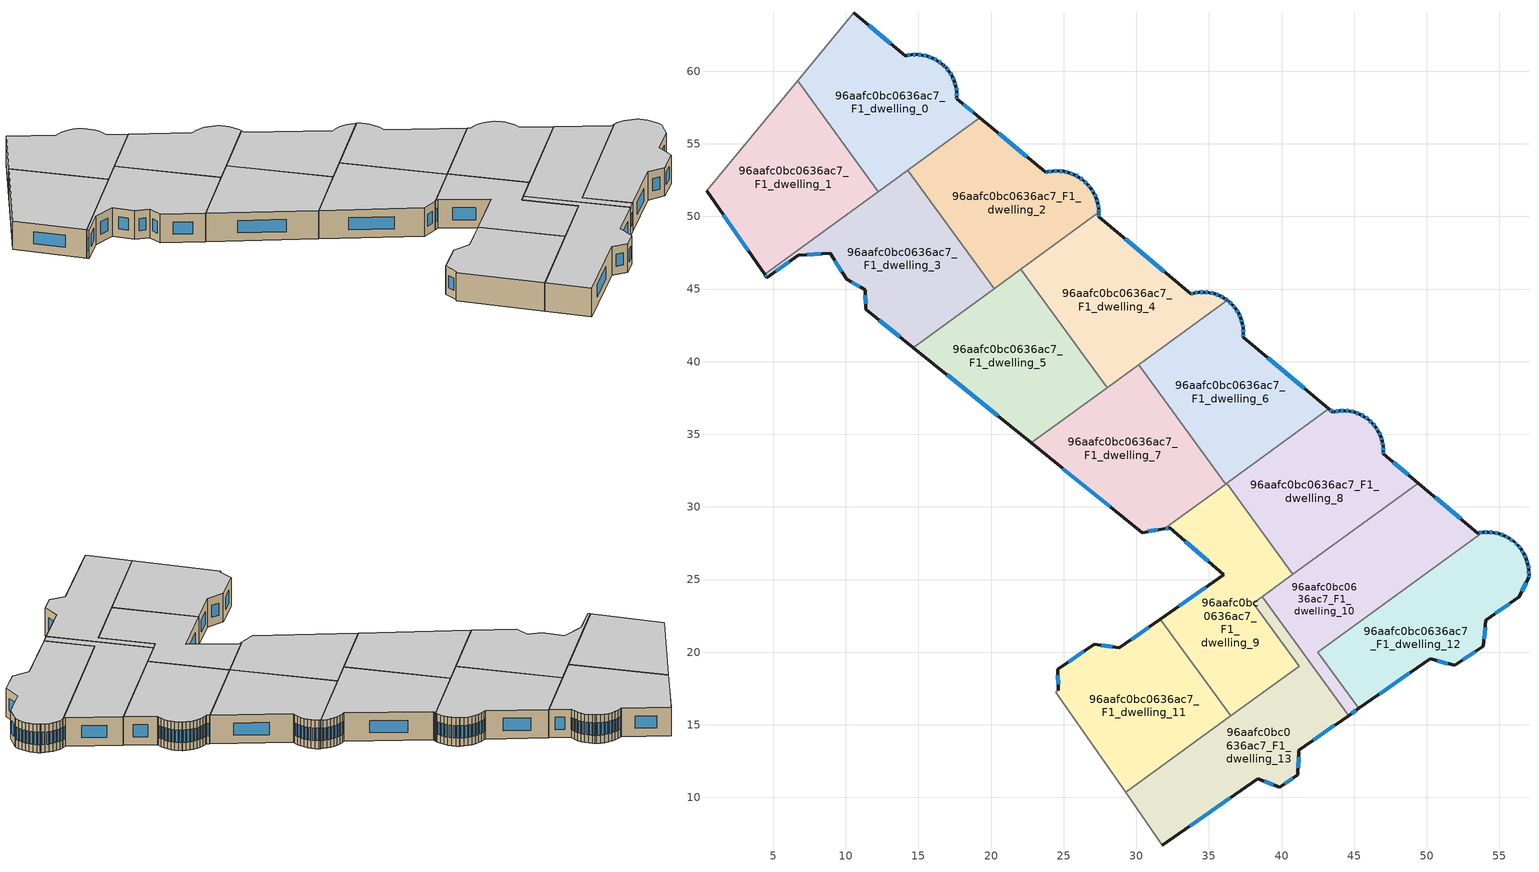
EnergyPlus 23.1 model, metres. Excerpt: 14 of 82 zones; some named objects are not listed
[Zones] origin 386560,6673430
96aafc0bc0636ac7_F1_dwelling_0
 floor to 96aafc0bc0636ac7_F0_dwelling_0 (EU_floor_Construction): 16.61,60.51 16.63,60.49 16.76,60.37 16.88,60.26 17.12,59.97 17.32,59.65 17.47,59.32 17.58,58.96 17.64,58.59 17.66,58.22 17.65,58.11 19.23,56.8 12.24,51.71 6.69,59.33 10.57,64.02 14.11,61.07 14.16,61.08 14.52,61.14 14.9,61.15 15.27,61.12 15.63,61.03 15.98,60.9 16.31,60.73 z3
 wall outside (EU_wall_Construction): 19.23,56.8 17.65,58.11 17.66,58.22 17.64,58.59 17.58,58.96 17.47,59.32 17.32,59.65 17.12,59.97 16.88,60.26 16.76,60.37 16.63,60.49 16.61,60.51 16.31,60.73 15.98,60.9 15.63,61.03 15.27,61.12 14.9,61.15 14.52,61.14 14.16,61.08 14.11,61.07 10.57,64.02 z3:6
 wall adiabatic (EU_wall_Construction): 10.57,64.02 6.69,59.33 z3:6
 wall to 96aafc0bc0636ac7_F1_dwelling_2 (EU_wall_Construction): 14.28,53.19 19.23,56.8 z3:6
 wall to 96aafc0bc0636ac7_F1_dwelling_1 (EU_wall_Construction): 6.69,59.33 12.24,51.71 z3:6
 wall to 96aafc0bc0636ac7_F1_dwelling_3 (EU_wall_Construction): 12.24,51.71 14.28,53.19 z3:6
 window (EU_Window_Construction): 17.43,59.41 17.36,59.56 / 17.55,59.06 17.5,59.21 / 17.63,58.7 17.6,58.85 / 17.65,58.33 17.65,58.48 / 17.65,58.14 17.65,58.19 / 18.78,57.17 18.1,57.73 / 13.09,61.91 11.58,63.17 / 14.42,61.12 14.26,61.09 / 14.79,61.15 14.63,61.14 / 15.16,61.13 15,61.14 / 15.53,61.06 15.37,61.09 / 15.88,60.94 15.73,60.99 / 16.21,60.78 16.07,60.85 / 16.52,60.57 16.39,60.67 / 16.73,60.41 16.67,60.46 / 16.85,60.29 16.8,60.34 / 17.05,60.05 16.95,60.17 / 17.26,59.74 17.18,59.88 z3.86:5.14
 ceiling to 96aafc0bc0636ac7_F2_dwelling_0 (EU_floor_Construction): 19.23,56.8 17.65,58.11 17.66,58.22 17.64,58.59 17.58,58.96 17.47,59.32 17.32,59.65 17.12,59.97 16.88,60.26 16.76,60.37 16.63,60.49 16.61,60.51 16.31,60.73 15.98,60.9 15.63,61.03 15.27,61.12 14.9,61.15 14.52,61.14 14.16,61.08 14.11,61.07 10.57,64.02 6.69,59.33 12.24,51.71 z6
96aafc0bc0636ac7_F1_dwelling_1
 floor to 96aafc0bc0636ac7_F0_dwelling_1 (EU_floor_Construction): 6.69,59.33 12.24,51.71 4.42,46.01 0.41,51.76 z3
 wall outside (EU_wall_Construction): 0.41,51.76 4.42,46.01 z3:6
 wall adiabatic (EU_wall_Construction): 6.69,59.33 0.41,51.76 z3:6
 wall to 96aafc0bc0636ac7_F1_dwelling_3 (EU_wall_Construction): 4.42,46.01 12.24,51.71 z3:6
 window (EU_Window_Construction): 1.56,50.12 3.27,47.65 z3.86:5.14
 ceiling to 96aafc0bc0636ac7_F2_dwelling_1 (EU_floor_Construction): 12.24,51.71 6.69,59.33 0.41,51.76 4.42,46.01 z6
96aafc0bc0636ac7_F1_dwelling_10
 floor to 96aafc0bc0636ac7_F0_dwelling_10 (EU_floor_Construction): 53.87,28.26 42.51,19.99 45.32,16.13 44.62,15.64 38.67,23.82 49.4,31.64 53.52,28.21 z3
 wall outside (EU_wall_Construction): 53.87,28.26 53.52,28.21 49.4,31.64 / 44.62,15.64 45.32,16.13 z3:6
 wall to 96aafc0bc0636ac7_F1_dwelling_12 (EU_wall_Construction): 45.32,16.13 42.51,19.99 53.87,28.26 z3:6
 wall to 96aafc0bc0636ac7_F1_dwelling_13 (EU_wall_Construction): 38.67,23.82 44.62,15.64 z3:6
 wall to 96aafc0bc0636ac7_F1_dwelling_8 (EU_wall_Construction): 49.4,31.64 40.78,25.35 z3:6
 wall to 96aafc0bc0636ac7_F1_dwelling_9 (EU_wall_Construction): 40.78,25.35 38.67,23.82 z3:6
 window (EU_Window_Construction): 53.77,28.25 53.62,28.22 / 44.82,15.78 45.12,15.99 / 52.34,29.19 50.58,30.66 z3.86:5.14
 ceiling to 96aafc0bc0636ac7_F2_dwelling_10 (EU_floor_Construction): 45.32,16.13 42.51,19.99 53.87,28.26 53.52,28.21 49.4,31.64 38.67,23.82 44.62,15.64 z6
96aafc0bc0636ac7_F1_dwelling_11
 floor to 96aafc0bc0636ac7_F0_dwelling_11 (EU_floor_Construction): 31.66,22.28 36.51,15.62 29.26,10.34 24.44,17.26 24.63,17.37 24.58,18.83 27.09,20.54 28.84,20.3 z3
 wall outside (EU_wall_Construction): 31.66,22.28 28.84,20.3 27.09,20.54 24.58,18.83 24.63,17.37 z3:6
 wall adiabatic (EU_wall_Construction): 24.63,17.37 24.44,17.26 29.26,10.34 z3:6
 wall to 96aafc0bc0636ac7_F1_dwelling_9 (EU_wall_Construction): 36.51,15.62 31.66,22.28 z3:6
 wall to 96aafc0bc0636ac7_F1_dwelling_13 (EU_wall_Construction): 29.26,10.34 36.51,15.62 z3:6
 window (EU_Window_Construction): 24.6,18.42 24.61,17.79 / 26.38,20.05 25.3,19.32 / 28.34,20.37 27.59,20.47 / 30.86,21.72 29.65,20.87 z3.86:5.14
 ceiling to 96aafc0bc0636ac7_F2_dwelling_11 (EU_floor_Construction): 36.51,15.62 31.66,22.28 28.84,20.3 27.09,20.54 24.58,18.83 24.63,17.37 24.44,17.26 29.26,10.34 z6
96aafc0bc0636ac7_F1_dwelling_12
 floor to 96aafc0bc0636ac7_F0_dwelling_12 (EU_floor_Construction): 56.26,27.37 56.5,27.08 56.7,26.76 56.85,26.42 56.96,26.05 57.03,25.68 57.04,25.31 57.03,25.17 56.37,23.8 54.08,22.21 53.89,20.41 51.92,19.09 50.25,19.55 45.32,16.13 42.51,19.99 53.87,28.26 54.24,28.28 54.62,28.24 54.99,28.16 55.34,28.02 55.67,27.85 55.98,27.63 56.04,27.58 z3
 wall outside (EU_wall_Construction): 45.32,16.13 50.25,19.55 51.92,19.09 53.89,20.41 54.08,22.21 56.37,23.8 57.03,25.17 57.04,25.31 57.03,25.68 56.96,26.05 56.85,26.42 56.7,26.76 56.5,27.08 56.26,27.37 56.04,27.58 55.98,27.63 55.67,27.85 55.34,28.02 54.99,28.16 54.62,28.24 54.24,28.28 53.87,28.26 z3:6
 window (EU_Window_Construction): 57.04,25.41 57.03,25.58 / 57.03,25.21 57.04,25.27 / 56.56,24.19 56.84,24.78 / 54.73,22.66 55.71,23.35 / 53.95,20.93 54.02,21.7 / 52.48,19.47 53.33,20.03 / 50.73,19.42 51.44,19.22 / 46.73,17.11 48.84,18.57 / 54.14,28.27 53.98,28.27 / 54.51,28.25 54.35,28.26 / 54.88,28.18 54.73,28.22 / 55.24,28.06 55.09,28.12 / 55.58,27.9 55.44,27.97 / 55.89,27.69 55.76,27.78 / 56.2,27.43 56.1,27.52 / 56.43,27.16 56.33,27.29 / 56.64,26.85 56.56,26.98 / 56.81,26.51 56.74,26.66 / 56.93,26.16 56.89,26.31 / 57.01,25.79 56.98,25.95 z3.86:5.14
 ceiling to 96aafc0bc0636ac7_F2_dwelling_12 (EU_floor_Construction): 53.89,20.41 54.08,22.21 56.37,23.8 57.03,25.17 57.04,25.31 57.03,25.68 56.96,26.05 56.85,26.42 56.7,26.76 56.5,27.08 56.26,27.37 56.04,27.58 55.98,27.63 55.67,27.85 55.34,28.02 54.99,28.16 54.62,28.24 54.24,28.28 53.87,28.26 42.51,19.99 45.32,16.13 50.25,19.55 51.92,19.09 z6
96aafc0bc0636ac7_F1_dwelling_13
 floor to 96aafc0bc0636ac7_F0_dwelling_13 (EU_floor_Construction): 41.21,19.04 38.05,23.37 38.67,23.82 44.62,15.64 41.19,13.26 41.12,11.57 39.86,10.71 38.37,11.29 31.78,6.72 29.26,10.34 z3
 wall outside (EU_wall_Construction): 31.78,6.72 38.37,11.29 39.86,10.71 41.12,11.57 41.19,13.26 44.62,15.64 z3:6
 wall adiabatic (EU_wall_Construction): 29.26,10.34 31.78,6.72 z3:6
 wall to 96aafc0bc0636ac7_F1_dwelling_9 (EU_wall_Construction): 38.67,23.82 38.05,23.37 41.21,19.04 36.51,15.62 z3:6
 window (EU_Window_Construction): 38.8,11.13 39.44,10.88 / 33.67,8.03 36.49,9.99 / 42.17,13.94 43.64,14.96 / 41.14,12.05 41.17,12.78 / 40.22,10.96 40.76,11.32 z3.86:5.14
 ceiling to 96aafc0bc0636ac7_F2_dwelling_13 (EU_floor_Construction): 41.12,11.57 41.19,13.26 44.62,15.64 38.67,23.82 38.05,23.37 41.21,19.04 29.26,10.34 31.78,6.72 38.37,11.29 39.86,10.71 z6
96aafc0bc0636ac7_F1_dwelling_2
 floor to 96aafc0bc0636ac7_F0_dwelling_2 (EU_floor_Construction): 25.72,52.89 26.06,52.71 26.36,52.49 26.4,52.46 26.64,52.23 26.88,51.94 27.08,51.62 27.24,51.27 27.35,50.91 27.41,50.53 27.42,50.28 20.22,45.03 14.28,53.19 19.23,56.8 23.77,53.04 23.87,53.06 24.24,53.13 24.62,53.14 25,53.1 25.37,53.02 z3
 wall outside (EU_wall_Construction): 27.42,50.28 27.41,50.53 27.35,50.91 27.24,51.27 27.08,51.62 26.88,51.94 26.64,52.23 26.4,52.46 26.36,52.49 26.06,52.71 25.72,52.89 25.37,53.02 25,53.1 24.62,53.14 24.24,53.13 23.87,53.06 23.77,53.04 19.23,56.8 z3:6
 wall to 96aafc0bc0636ac7_F1_dwelling_3 (EU_wall_Construction): 14.28,53.19 20.22,45.03 z3:6
 wall to 96aafc0bc0636ac7_F1_dwelling_4 (EU_wall_Construction): 22.06,46.37 27.42,50.28 z3:6
 wall to 96aafc0bc0636ac7_F1_dwelling_5 (EU_wall_Construction): 20.22,45.03 22.06,46.37 z3:6
 window (EU_Window_Construction): 23.84,53.06 23.8,53.05 / 24.13,53.11 23.97,53.08 / 24.51,53.14 24.35,53.13 / 24.89,53.11 24.73,53.13 / 25.26,53.04 25.1,53.08 / 25.62,52.92 25.47,52.98 / 25.96,52.76 25.82,52.84 / 26.28,52.55 26.14,52.65 / 26.57,52.3 26.47,52.4 / 26.81,52.02 26.71,52.15 / 27.03,51.71 26.94,51.85 / 27.2,51.37 27.13,51.52 / 27.32,51.01 27.27,51.17 / 27.4,50.64 27.37,50.8 / 27.42,50.35 27.42,50.46 / 22.47,54.11 20.53,55.72 z3.86:5.14
 ceiling to 96aafc0bc0636ac7_F2_dwelling_2 (EU_floor_Construction): 27.42,50.28 27.41,50.53 27.35,50.91 27.24,51.27 27.08,51.62 26.88,51.94 26.64,52.23 26.4,52.46 26.36,52.49 26.06,52.71 25.72,52.89 25.37,53.02 25,53.1 24.62,53.14 24.24,53.13 23.87,53.06 23.77,53.04 19.23,56.8 14.28,53.19 20.22,45.03 z6
96aafc0bc0636ac7_F1_dwelling_3
 floor to 96aafc0bc0636ac7_F0_dwelling_3 (EU_floor_Construction): 14.28,53.19 20.22,45.03 14.65,40.97 11.39,43.62 11.33,44.97 10.07,45.67 8.92,47.47 6.73,47.32 4.57,45.79 4.42,46.01 z3
 wall outside (EU_wall_Construction): 4.42,46.01 4.57,45.79 6.73,47.32 8.92,47.47 10.07,45.67 11.33,44.97 11.39,43.62 14.65,40.97 z3:6
 wall to 96aafc0bc0636ac7_F1_dwelling_5 (EU_wall_Construction): 14.65,40.97 20.22,45.03 z3:6
 window (EU_Window_Construction): 5.19,46.23 6.11,46.88 / 4.46,45.95 4.52,45.86 / 12.32,42.86 13.72,41.73 / 11.35,44.58 11.37,44 / 10.43,45.47 10.97,45.17 / 9.25,46.96 9.74,46.18 / 7.36,47.36 8.29,47.43 z3.86:5.14
 ceiling to 96aafc0bc0636ac7_F2_dwelling_3 (EU_floor_Construction): 20.22,45.03 14.28,53.19 4.42,46.01 4.57,45.79 6.73,47.32 8.92,47.47 10.07,45.67 11.33,44.97 11.39,43.62 14.65,40.97 z6
96aafc0bc0636ac7_F1_dwelling_4
 floor to 96aafc0bc0636ac7_F0_dwelling_4 (EU_floor_Construction): 35.04,44.76 35.39,44.68 35.74,44.55 36.06,44.38 36.26,44.23 28,38.22 22.06,46.37 27.42,50.28 27.43,50.15 27.42,49.98 33.74,44.67 33.95,44.72 34.31,44.78 34.68,44.8 z3
 wall outside (EU_wall_Construction): 36.26,44.23 36.06,44.38 35.74,44.55 35.39,44.68 35.04,44.76 34.68,44.8 34.31,44.78 33.95,44.72 33.74,44.67 27.42,49.98 27.43,50.15 27.42,50.28 z3:6
 wall to 96aafc0bc0636ac7_F1_dwelling_6 (EU_wall_Construction): 30.17,39.8 36.26,44.23 z3:6
 wall to 96aafc0bc0636ac7_F1_dwelling_5 (EU_wall_Construction): 22.06,46.37 28,38.22 z3:6
 wall to 96aafc0bc0636ac7_F1_dwelling_7 (EU_wall_Construction): 28,38.22 30.17,39.8 z3:6
 window (EU_Window_Construction): 31.94,46.18 29.23,48.46 / 33.89,44.71 33.8,44.68 / 34.21,44.77 34.05,44.74 / 34.57,44.79 34.42,44.79 / 34.94,44.77 34.78,44.79 / 35.29,44.7 35.14,44.74 / 35.64,44.59 35.49,44.64 / 35.97,44.43 35.83,44.5 / 36.21,44.28 36.12,44.34 / 27.43,50.19 27.43,50.24 / 27.42,50.03 27.43,50.1 z3.86:5.14
 ceiling to 96aafc0bc0636ac7_F2_dwelling_4 (EU_floor_Construction): 36.26,44.23 36.06,44.38 35.74,44.55 35.39,44.68 35.04,44.76 34.68,44.8 34.31,44.78 33.95,44.72 33.74,44.67 27.42,49.98 27.43,50.15 27.42,50.28 22.06,46.37 28,38.22 z6
96aafc0bc0636ac7_F1_dwelling_5
 floor to 96aafc0bc0636ac7_F0_dwelling_5 (EU_floor_Construction): 22.06,46.37 28,38.22 22.77,34.41 14.65,40.97 z3
 wall outside (EU_wall_Construction): 14.65,40.97 22.77,34.41 z3:6
 wall to 96aafc0bc0636ac7_F1_dwelling_7 (EU_wall_Construction): 22.77,34.41 28,38.22 z3:6
 window (EU_Window_Construction): 16.97,39.1 20.45,36.28 z3.86:5.14
 ceiling to 96aafc0bc0636ac7_F2_dwelling_5 (EU_floor_Construction): 28,38.22 22.06,46.37 14.65,40.97 22.77,34.41 z6
96aafc0bc0636ac7_F1_dwelling_6
 floor to 96aafc0bc0636ac7_F0_dwelling_6 (EU_floor_Construction): 37.31,42.65 37.37,42.29 37.38,41.92 37.36,41.68 43.27,36.75 36.16,31.58 30.17,39.8 36.26,44.23 36.36,44.17 36.37,44.16 36.62,43.92 36.85,43.64 37.05,43.33 37.2,43 z3
 wall outside (EU_wall_Construction): 43.27,36.75 37.36,41.68 37.38,41.92 37.37,42.29 37.31,42.65 37.2,43 37.05,43.33 36.85,43.64 36.62,43.92 36.37,44.16 36.36,44.17 36.26,44.23 z3:6
 wall to 96aafc0bc0636ac7_F1_dwelling_7 (EU_wall_Construction): 30.17,39.8 36.16,31.58 z3:6
 wall to 96aafc0bc0636ac7_F1_dwelling_8 (EU_wall_Construction): 36.21,31.62 43.27,36.75 z3:6
 wall to 96aafc0bc0636ac7_F1_dwelling_9 (EU_wall_Construction): 36.16,31.58 36.21,31.62 z3:6
 window (EU_Window_Construction): 36.55,43.99 36.44,44.09 / 36.79,43.72 36.69,43.84 / 36.99,43.42 36.91,43.55 / 37.16,43.09 37.09,43.23 / 37.28,42.75 37.23,42.9 / 37.35,42.39 37.32,42.54 / 37.38,42.03 37.37,42.18 / 37.37,41.75 37.37,41.85 / 41.58,38.16 39.05,40.27 / 36.33,44.19 36.29,44.21 z3.86:5.14
 ceiling to 96aafc0bc0636ac7_F2_dwelling_6 (EU_floor_Construction): 43.27,36.75 37.36,41.68 37.38,41.92 37.37,42.29 37.31,42.65 37.2,43 37.05,43.33 36.85,43.64 36.62,43.92 36.37,44.16 36.36,44.17 36.26,44.23 30.17,39.8 36.16,31.58 z6
96aafc0bc0636ac7_F1_dwelling_7
 floor to 96aafc0bc0636ac7_F0_dwelling_7 (EU_floor_Construction): 30.17,39.8 36.16,31.58 31.93,28.5 30.4,28.24 22.77,34.41 z3
 wall outside (EU_wall_Construction): 22.77,34.41 30.4,28.24 31.93,28.5 z3:6
 wall to 96aafc0bc0636ac7_F1_dwelling_9 (EU_wall_Construction): 31.93,28.5 36.16,31.58 z3:6
 window (EU_Window_Construction): 24.95,32.64 28.22,30 / 30.84,28.31 31.49,28.42 z3.86:5.14
 ceiling to 96aafc0bc0636ac7_F2_dwelling_7 (EU_floor_Construction): 36.16,31.58 30.17,39.8 22.77,34.41 30.4,28.24 31.93,28.5 z6
96aafc0bc0636ac7_F1_dwelling_8
 floor to 96aafc0bc0636ac7_F0_dwelling_8 (EU_floor_Construction): 46.68,35.2 46.82,34.87 46.93,34.53 46.99,34.17 47,33.82 46.99,33.65 49.4,31.64 40.78,25.35 36.21,31.62 43.27,36.75 43.53,36.53 43.64,36.56 43.99,36.62 44.35,36.63 44.71,36.6 45.05,36.52 45.39,36.39 45.71,36.23 46,36.02 46.02,36 46.26,35.78 46.49,35.5 z3
 wall outside (EU_wall_Construction): 49.4,31.64 46.99,33.65 47,33.82 46.99,34.17 46.93,34.53 46.82,34.87 46.68,35.2 46.49,35.5 46.26,35.78 46.02,36 46,36.02 45.71,36.23 45.39,36.39 45.05,36.52 44.71,36.6 44.35,36.63 43.99,36.62 43.64,36.56 43.53,36.53 43.27,36.75 z3:6
 wall to 96aafc0bc0636ac7_F1_dwelling_9 (EU_wall_Construction): 36.21,31.62 40.78,25.35 z3:6
 window (EU_Window_Construction): 43.61,36.55 43.56,36.54 / 43.89,36.6 43.74,36.58 / 44.25,36.63 44.09,36.62 / 44.6,36.61 44.45,36.62 / 44.96,36.54 44.81,36.58 / 45.29,36.43 45.15,36.48 / 45.62,36.27 45.48,36.35 / 45.91,36.08 45.79,36.17 / 46.19,35.84 46.09,35.94 / 46.42,35.58 46.32,35.7 / 46.62,35.28 46.54,35.41 / 46.78,34.96 46.72,35.1 / 46.9,34.63 46.85,34.77 / 46.97,34.28 46.95,34.43 / 47,33.92 46.99,34.07 / 46.99,33.7 47,33.77 / 48.71,32.21 47.68,33.07 / 43.45,36.6 43.34,36.69 z3.86:5.14
 ceiling to 96aafc0bc0636ac7_F2_dwelling_8 (EU_floor_Construction): 49.4,31.64 46.99,33.65 47,33.82 46.99,34.17 46.93,34.53 46.82,34.87 46.68,35.2 46.49,35.5 46.26,35.78 46.02,36 46,36.02 45.71,36.23 45.39,36.39 45.05,36.52 44.71,36.6 44.35,36.63 43.99,36.62 43.64,36.56 43.53,36.53 43.27,36.75 36.21,31.62 40.78,25.35 z6
96aafc0bc0636ac7_F1_dwelling_9
 floor to 96aafc0bc0636ac7_F0_dwelling_9 (EU_floor_Construction): 36.21,31.62 40.78,25.35 38.05,23.37 41.21,19.04 36.51,15.62 31.66,22.28 36.04,25.34 32.29,28.56 31.93,28.5 z3
 wall outside (EU_wall_Construction): 31.93,28.5 32.29,28.56 36.04,25.34 31.66,22.28 z3:6
 window (EU_Window_Construction): 32.03,28.52 32.19,28.54 / 34.79,24.47 32.91,23.16 / 33.36,27.64 34.97,26.26 z3.86:5.14
 ceiling to 96aafc0bc0636ac7_F2_dwelling_9 (EU_floor_Construction): 41.21,19.04 38.05,23.37 40.78,25.35 36.21,31.62 31.93,28.5 32.29,28.56 36.04,25.34 31.66,22.28 36.51,15.62 z6
[Building]
EU S2 Campaign: North Axis=0; Terrain=City; Solar Distribution=FullExterior
[Site:Location]
Helsinki-Vantaa.AP: Latitude=60.317; Longitude=24.963; Time Zone=2; Elevation=54.6
[SizingPeriod:WeatherFileDays]
AnnualSizingPeriod: Begin Month=1; Begin Day of Month=1; End Month=12; End Day of Month=31; Day of Week for Start Day=Monday; Use Weather File Daylight Saving Period=No; Use Weather File Rain and Snow Indicators=No
[MATERIAL]
EU_InternalMass_Material: Roughness=MediumRough; Thickness=0.1; Conductivity=1; Density=1800; Specific Heat=900; Thermal Absorptance=0.9; Solar Absorptance=0.7; Visible Absorptance=0.7
[MATERIAL:NOMASS] Roughness=MediumRough; Thermal Absorptance=0.9; Solar Absorptance=0.7; Visible Absorptance=0.7
Name | Thermal Resistance
EU_wall_NoMass | 1.10183
EU_floor_NoMass | 1.70606
[WINDOWMATERIAL:SIMPLEGLAZINGSYSTEM]
EU_Window_SimpleGlazing: UFactor=3.11035; Solar Heat Gain Coefficient=0.8; Visible Transmittance=0.8
[CONSTRUCTION]
EU_wall_Construction: EU_wall_NoMass
EU_floor_Construction: EU_floor_NoMass
EU_Window_Construction: EU_Window_SimpleGlazing
EU_InternalMass_Construction: EU_InternalMass_Material
[ZONE] Type=1; Multiplier=1; Ceiling Height=autocalculate; Floor Area=autocalculate; Part of Total Floor Area=Yes
Name | Volume
96aafc0bc0636ac7_F1_dwelling_0 | 236.614
96aafc0bc0636ac7_F1_dwelling_1; 96aafc0bc0636ac7_F1_dwelling_5 | 236.615
96aafc0bc0636ac7_F1_dwelling_10 | 236.623
96aafc0bc0636ac7_F1_dwelling_11 | 236.629
96aafc0bc0636ac7_F1_dwelling_12 | 236.632
96aafc0bc0636ac7_F1_dwelling_13 | 236.633
96aafc0bc0636ac7_F1_dwelling_2 | 236.636
96aafc0bc0636ac7_F1_dwelling_3 | 236.621
96aafc0bc0636ac7_F1_dwelling_4 | 236.638
96aafc0bc0636ac7_F1_dwelling_6 | 236.634
96aafc0bc0636ac7_F1_dwelling_7 | 236.626
96aafc0bc0636ac7_F1_dwelling_8 | 236.608
96aafc0bc0636ac7_F1_dwelling_9 | 236.612
[INTERNALMASS] Construction=EU_InternalMass_Construction
Name | Zone or ZoneList | Surface Area
96aafc0bc0636ac7_F1_dwelling_0_EU_InternalMass | 96aafc0bc0636ac7_F1_dwelling_0 | 78.8711
96aafc0bc0636ac7_F1_dwelling_1_EU_InternalMass | 96aafc0bc0636ac7_F1_dwelling_1 | 78.8719
96aafc0bc0636ac7_F1_dwelling_2_EU_InternalMass | 96aafc0bc0636ac7_F1_dwelling_2 | 78.8788
96aafc0bc0636ac7_F1_dwelling_3_EU_InternalMass | 96aafc0bc0636ac7_F1_dwelling_3 | 78.8731
96aafc0bc0636ac7_F1_dwelling_4_EU_InternalMass | 96aafc0bc0636ac7_F1_dwelling_4 | 78.8766
96aafc0bc0636ac7_F1_dwelling_5_EU_InternalMass | 96aafc0bc0636ac7_F1_dwelling_5 | 78.8702
96aafc0bc0636ac7_F1_dwelling_6_EU_InternalMass | 96aafc0bc0636ac7_F1_dwelling_6 | 78.8777
96aafc0bc0636ac7_F1_dwelling_7_EU_InternalMass | 96aafc0bc0636ac7_F1_dwelling_7 | 78.8767
96aafc0bc0636ac7_F1_dwelling_8_EU_InternalMass | 96aafc0bc0636ac7_F1_dwelling_8 | 78.8704
96aafc0bc0636ac7_F1_dwelling_9_EU_InternalMass | 96aafc0bc0636ac7_F1_dwelling_9 | 78.8701
96aafc0bc0636ac7_F1_dwelling_10_EU_InternalMass | 96aafc0bc0636ac7_F1_dwelling_10 | 78.8743
96aafc0bc0636ac7_F1_dwelling_11_EU_InternalMass | 96aafc0bc0636ac7_F1_dwelling_11 | 78.8765
96aafc0bc0636ac7_F1_dwelling_12_EU_InternalMass | 96aafc0bc0636ac7_F1_dwelling_12 | 78.8785
96aafc0bc0636ac7_F1_dwelling_13_EU_InternalMass | 96aafc0bc0636ac7_F1_dwelling_13 | 78.8786
[OTHEREQUIPMENT] Fuel Type=Electricity; Design Level Calculation Method=Watts/Area; Power per Zone Floor Area=1; Fraction Latent=0; Fraction Radiant=0; Fraction Lost=0; Carbon Dioxide Generation Rate=0; EndUse Subcategory=EU_Step8_InternalGains
Name | Zone or ZoneList or Space or SpaceList | Schedule
EU_Step8_InternalGain_96aafc0bc0636ac7_F1_dwelling_0_f000 | 96aafc0bc0636ac7_F1_dwelling_0 | EU_Step8_GainSchedule_96aafc0bc0636ac7_F1_dwelling_0_f000
EU_Step8_InternalGain_96aafc0bc0636ac7_F1_dwelling_1_f000 | 96aafc0bc0636ac7_F1_dwelling_1 | EU_Step8_GainSchedule_96aafc0bc0636ac7_F1_dwelling_1_f000
EU_Step8_InternalGain_96aafc0bc0636ac7_F1_dwelling_2_f000 | 96aafc0bc0636ac7_F1_dwelling_2 | EU_Step8_GainSchedule_96aafc0bc0636ac7_F1_dwelling_2_f000
EU_Step8_InternalGain_96aafc0bc0636ac7_F1_dwelling_3_f000 | 96aafc0bc0636ac7_F1_dwelling_3 | EU_Step8_GainSchedule_96aafc0bc0636ac7_F1_dwelling_3_f000
EU_Step8_InternalGain_96aafc0bc0636ac7_F1_dwelling_4_f000 | 96aafc0bc0636ac7_F1_dwelling_4 | EU_Step8_GainSchedule_96aafc0bc0636ac7_F1_dwelling_4_f000
EU_Step8_InternalGain_96aafc0bc0636ac7_F1_dwelling_5_f000 | 96aafc0bc0636ac7_F1_dwelling_5 | EU_Step8_GainSchedule_96aafc0bc0636ac7_F1_dwelling_5_f000
EU_Step8_InternalGain_96aafc0bc0636ac7_F1_dwelling_6_f000 | 96aafc0bc0636ac7_F1_dwelling_6 | EU_Step8_GainSchedule_96aafc0bc0636ac7_F1_dwelling_6_f000
EU_Step8_InternalGain_96aafc0bc0636ac7_F1_dwelling_7_f000 | 96aafc0bc0636ac7_F1_dwelling_7 | EU_Step8_GainSchedule_96aafc0bc0636ac7_F1_dwelling_7_f000
EU_Step8_InternalGain_96aafc0bc0636ac7_F1_dwelling_8_f000 | 96aafc0bc0636ac7_F1_dwelling_8 | EU_Step8_GainSchedule_96aafc0bc0636ac7_F1_dwelling_8_f000
EU_Step8_InternalGain_96aafc0bc0636ac7_F1_dwelling_9_f000 | 96aafc0bc0636ac7_F1_dwelling_9 | EU_Step8_GainSchedule_96aafc0bc0636ac7_F1_dwelling_9_f000
EU_Step8_InternalGain_96aafc0bc0636ac7_F1_dwelling_10_f000 | 96aafc0bc0636ac7_F1_dwelling_10 | EU_Step8_GainSchedule_96aafc0bc0636ac7_F1_dwelling_10_f000
EU_Step8_InternalGain_96aafc0bc0636ac7_F1_dwelling_11_f000 | 96aafc0bc0636ac7_F1_dwelling_11 | EU_Step8_GainSchedule_96aafc0bc0636ac7_F1_dwelling_11_f000
EU_Step8_InternalGain_96aafc0bc0636ac7_F1_dwelling_12_f000 | 96aafc0bc0636ac7_F1_dwelling_12 | EU_Step8_GainSchedule_96aafc0bc0636ac7_F1_dwelling_12_f000
EU_Step8_InternalGain_96aafc0bc0636ac7_F1_dwelling_13_f000 | 96aafc0bc0636ac7_F1_dwelling_13 | EU_Step8_GainSchedule_96aafc0bc0636ac7_F1_dwelling_13_f000
[ZONEVENTILATION:DESIGNFLOWRATE] Schedule=EU_AlwaysOn; Design Flow Rate Calculation Method=AirChanges/Hour; Air Changes per Hour=0.756316; Ventilation Type=Natural; Fan Pressure Rise=0; Fan Total Efficiency=1; Constant Term Coefficient=1; Temperature Term Coefficient=0; Velocity Term Coefficient=0; Velocity Squared Term Coefficient=0; Minimum Indoor Temperature=-100; Maximum Indoor Temperature=100; Delta Temperature=-100; Minimum Outdoor Temperature=-100; Maximum Outdoor Temperature=100; Maximum Wind Speed=40
Name | Zone or ZoneList or Space or SpaceList
EU_ConstantAir_96aafc0bc0636ac7_F1_dwelling_0 | 96aafc0bc0636ac7_F1_dwelling_0
EU_ConstantAir_96aafc0bc0636ac7_F1_dwelling_1 | 96aafc0bc0636ac7_F1_dwelling_1
EU_ConstantAir_96aafc0bc0636ac7_F1_dwelling_2 | 96aafc0bc0636ac7_F1_dwelling_2
EU_ConstantAir_96aafc0bc0636ac7_F1_dwelling_3 | 96aafc0bc0636ac7_F1_dwelling_3
EU_ConstantAir_96aafc0bc0636ac7_F1_dwelling_4 | 96aafc0bc0636ac7_F1_dwelling_4
EU_ConstantAir_96aafc0bc0636ac7_F1_dwelling_5 | 96aafc0bc0636ac7_F1_dwelling_5
EU_ConstantAir_96aafc0bc0636ac7_F1_dwelling_6 | 96aafc0bc0636ac7_F1_dwelling_6
EU_ConstantAir_96aafc0bc0636ac7_F1_dwelling_7 | 96aafc0bc0636ac7_F1_dwelling_7
EU_ConstantAir_96aafc0bc0636ac7_F1_dwelling_8 | 96aafc0bc0636ac7_F1_dwelling_8
EU_ConstantAir_96aafc0bc0636ac7_F1_dwelling_9 | 96aafc0bc0636ac7_F1_dwelling_9
EU_ConstantAir_96aafc0bc0636ac7_F1_dwelling_10 | 96aafc0bc0636ac7_F1_dwelling_10
EU_ConstantAir_96aafc0bc0636ac7_F1_dwelling_11 | 96aafc0bc0636ac7_F1_dwelling_11
EU_ConstantAir_96aafc0bc0636ac7_F1_dwelling_12 | 96aafc0bc0636ac7_F1_dwelling_12
EU_ConstantAir_96aafc0bc0636ac7_F1_dwelling_13 | 96aafc0bc0636ac7_F1_dwelling_13
[HVACTEMPLATE:ZONE:IDEALLOADSAIRSYSTEM] System Availability Schedule=EU_AlwaysOn; Maximum Heating Supply Air Temperature=50; Minimum Cooling Supply Air Temperature=13; Maximum Heating Supply Air Humidity Ratio=0.0156; Minimum Cooling Supply Air Humidity Ratio=0.0077; Heating Limit=NoLimit; Cooling Limit=NoLimit; Heating Availability Schedule=EU_AlwaysOn; Cooling Availability Schedule=EU_CoolingOff; Dehumidification Control Type=ConstantSensibleHeatRatio; Cooling Sensible Heat Ratio=0.7; Dehumidification Setpoint=60; Humidification Control Type=None; Humidification Setpoint=30; Outdoor Air Method=None; Outdoor Air Flow Rate per Person=0.00944; Outdoor Air Flow Rate per Zone Floor Area=0; Outdoor Air Flow Rate per Zone=0; Demand Controlled Ventilation Type=None; Outdoor Air Economizer Type=NoEconomizer; Heat Recovery Type=None; Sensible Heat Recovery Effectiveness=0.7; Latent Heat Recovery Effectiveness=0.65
Name | Template Thermostat
96aafc0bc0636ac7_F1_dwelling_0 | EU_HeatOnly_96aafc0bc0636ac7_F1_dwelling_0
96aafc0bc0636ac7_F1_dwelling_1 | EU_HeatOnly_96aafc0bc0636ac7_F1_dwelling_1
96aafc0bc0636ac7_F1_dwelling_2 | EU_HeatOnly_96aafc0bc0636ac7_F1_dwelling_2
96aafc0bc0636ac7_F1_dwelling_3 | EU_HeatOnly_96aafc0bc0636ac7_F1_dwelling_3
96aafc0bc0636ac7_F1_dwelling_4 | EU_HeatOnly_96aafc0bc0636ac7_F1_dwelling_4
96aafc0bc0636ac7_F1_dwelling_5 | EU_HeatOnly_96aafc0bc0636ac7_F1_dwelling_5
96aafc0bc0636ac7_F1_dwelling_6 | EU_HeatOnly_96aafc0bc0636ac7_F1_dwelling_6
96aafc0bc0636ac7_F1_dwelling_7 | EU_HeatOnly_96aafc0bc0636ac7_F1_dwelling_7
96aafc0bc0636ac7_F1_dwelling_8 | EU_HeatOnly_96aafc0bc0636ac7_F1_dwelling_8
96aafc0bc0636ac7_F1_dwelling_9 | EU_HeatOnly_96aafc0bc0636ac7_F1_dwelling_9
96aafc0bc0636ac7_F1_dwelling_10 | EU_HeatOnly_96aafc0bc0636ac7_F1_dwelling_10
96aafc0bc0636ac7_F1_dwelling_11 | EU_HeatOnly_96aafc0bc0636ac7_F1_dwelling_11
96aafc0bc0636ac7_F1_dwelling_12 | EU_HeatOnly_96aafc0bc0636ac7_F1_dwelling_12
96aafc0bc0636ac7_F1_dwelling_13 | EU_HeatOnly_96aafc0bc0636ac7_F1_dwelling_13
[SIZING:ZONE] Zone Cooling Design Supply Air Temperature Input Method=SupplyAirTemperature; Zone Cooling Design Supply Air Temperature=13; Zone Heating Design Supply Air Temperature Input Method=SupplyAirTemperature; Zone Heating Design Supply Air Temperature=50; Zone Cooling Design Supply Air Humidity Ratio=0.008; Zone Heating Design Supply Air Humidity Ratio=0.008; Cooling Design Air Flow Method=DesignDay; Cooling Design Air Flow Rate=0; Cooling Minimum Air Flow per Zone Floor Area=0.000762; Cooling Minimum Air Flow=0; Cooling Minimum Air Flow Fraction=0.2; Heating Design Air Flow Method=DesignDay; Heating Design Air Flow Rate=0; Heating Maximum Air Flow per Zone Floor Area=0.002032; Heating Maximum Air Flow=0.141576; Heating Maximum Air Flow Fraction=0.3; Account for Dedicated Outdoor Air System=No; Dedicated Outdoor Air System Control Strategy=NeutralSupplyAir; Dedicated Outdoor Air Low Setpoint Temperature for Design=autosize; Dedicated Outdoor Air High Setpoint Temperature for Design=autosize; Zone Load Sizing Method=Sensible Load Only No Latent Load; Zone Latent Cooling Design Supply Air Humidity Ratio Input Method=HumidityRatioDifference; Zone Cooling Design Supply Air Humidity Ratio Difference=0.005; Zone Latent Heating Design Supply Air Humidity Ratio Input Method=HumidityRatioDifference; Zone Humidification Design Supply Air Humidity Ratio Difference=0.005
96aafc0bc0636ac7_F1_dwelling_0; 96aafc0bc0636ac7_F1_dwelling_1; 96aafc0bc0636ac7_F1_dwelling_2; 96aafc0bc0636ac7_F1_dwelling_3; 96aafc0bc0636ac7_F1_dwelling_4; 96aafc0bc0636ac7_F1_dwelling_5; 96aafc0bc0636ac7_F1_dwelling_6; 96aafc0bc0636ac7_F1_dwelling_7; 96aafc0bc0636ac7_F1_dwelling_8; 96aafc0bc0636ac7_F1_dwelling_9; 96aafc0bc0636ac7_F1_dwelling_10; 96aafc0bc0636ac7_F1_dwelling_11; 96aafc0bc0636ac7_F1_dwelling_12; 96aafc0bc0636ac7_F1_dwelling_13
[SCHEDULE:CONSTANT]
Name | Hourly Value
EU_AlwaysOn | 1
EU_CoolingOff | 0
[SCHEDULE:FILE] Column Number=1; Rows to Skip at Top=0; Number of Hours of Data=8760; Column Separator=Comma; Interpolate to Timestep=No; Minutes per Item=60; Adjust Schedule for Daylight Savings=Yes
Name | File
EU_Step8_GainSchedule_96aafc0bc0636ac7_F1_dwelling_0_f000 | ../../schedules/96aafc0bc0636ac7/96aafc0bc0636ac7_F1_dwelling_0_f000_gain.csv
EU_Step8_GainSchedule_96aafc0bc0636ac7_F1_dwelling_1_f000 | ../../schedules/96aafc0bc0636ac7/96aafc0bc0636ac7_F1_dwelling_1_f000_gain.csv
EU_Step8_GainSchedule_96aafc0bc0636ac7_F1_dwelling_2_f000 | ../../schedules/96aafc0bc0636ac7/96aafc0bc0636ac7_F1_dwelling_2_f000_gain.csv
EU_Step8_GainSchedule_96aafc0bc0636ac7_F1_dwelling_3_f000 | ../../schedules/96aafc0bc0636ac7/96aafc0bc0636ac7_F1_dwelling_3_f000_gain.csv
EU_Step8_GainSchedule_96aafc0bc0636ac7_F1_dwelling_4_f000 | ../../schedules/96aafc0bc0636ac7/96aafc0bc0636ac7_F1_dwelling_4_f000_gain.csv
EU_Step8_GainSchedule_96aafc0bc0636ac7_F1_dwelling_5_f000 | ../../schedules/96aafc0bc0636ac7/96aafc0bc0636ac7_F1_dwelling_5_f000_gain.csv
EU_Step8_GainSchedule_96aafc0bc0636ac7_F1_dwelling_6_f000 | ../../schedules/96aafc0bc0636ac7/96aafc0bc0636ac7_F1_dwelling_6_f000_gain.csv
EU_Step8_GainSchedule_96aafc0bc0636ac7_F1_dwelling_7_f000 | ../../schedules/96aafc0bc0636ac7/96aafc0bc0636ac7_F1_dwelling_7_f000_gain.csv
EU_Step8_GainSchedule_96aafc0bc0636ac7_F1_dwelling_8_f000 | ../../schedules/96aafc0bc0636ac7/96aafc0bc0636ac7_F1_dwelling_8_f000_gain.csv
EU_Step8_GainSchedule_96aafc0bc0636ac7_F1_dwelling_9_f000 | ../../schedules/96aafc0bc0636ac7/96aafc0bc0636ac7_F1_dwelling_9_f000_gain.csv
EU_Step8_GainSchedule_96aafc0bc0636ac7_F1_dwelling_10_f000 | ../../schedules/96aafc0bc0636ac7/96aafc0bc0636ac7_F1_dwelling_10_f000_gain.csv
EU_Step8_GainSchedule_96aafc0bc0636ac7_F1_dwelling_11_f000 | ../../schedules/96aafc0bc0636ac7/96aafc0bc0636ac7_F1_dwelling_11_f000_gain.csv
EU_Step8_GainSchedule_96aafc0bc0636ac7_F1_dwelling_12_f000 | ../../schedules/96aafc0bc0636ac7/96aafc0bc0636ac7_F1_dwelling_12_f000_gain.csv
EU_Step8_GainSchedule_96aafc0bc0636ac7_F1_dwelling_13_f000 | ../../schedules/96aafc0bc0636ac7/96aafc0bc0636ac7_F1_dwelling_13_f000_gain.csv
